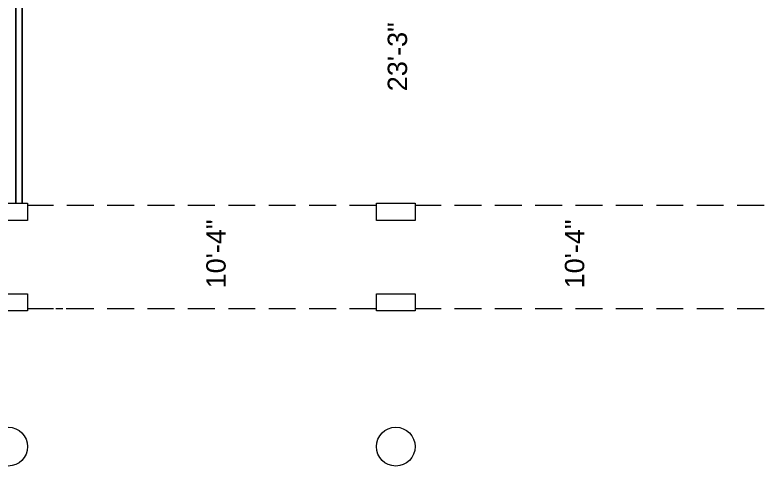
# Model space of a CAD drawing. Header units: inches. Extents: x -10671 to 1761, y -674 to 7170.
# Drawn here: x -3972 to -3276, y 180 to 599 of the extents above; entities that cross this region are included whole.
import ezdxf

# ---------------------------------------------------------------- set-up
doc = ezdxf.new("R2010")
doc.units = ezdxf.units.IN
doc.header["$LTSCALE"] = 19.2
doc.header["$MEASUREMENT"] = 0
doc.linetypes.add('A-xp01$0$HIDDEN', pattern=[0.488281, 0.325521, -0.16276])
doc.linetypes.add('DASHED', pattern=[1.953125, 1.302083, -0.651042])
doc.layers.add('DWG-0', color=7, linetype='Continuous', lineweight=18)
doc.layers.add('Venue-Walls and Doors', color=7, linetype='Continuous', lineweight=5)
for name, color, linetype, lineweight, true_color in [('DWG-bldg-overhang', 7, 'DASHED', 18, 0xc0c0c0), ('Venue-Ceilings Heights', 4, 'DASHED', 18, 0x00ffff), ('Venue-Columns', 7, 'Continuous', 18, 0xc0c0c0)]:
    doc.layers.add(name, color=color, linetype=linetype, lineweight=lineweight, true_color=true_color)
doc.styles.add('Arial', font='Arial')

# ---------------------------------------------------------------- blocks, each defined once
blk = doc.blocks.new('A-xp01$0$B$1636')
at = {"layer": 'DWG-0', "flags": 128}
blk.add_lwpolyline([(-8, -18), (-8, 18), (8, 18), (8, -18)], close=True, dxfattribs=at)
blk = doc.blocks.new('A-xp01$0$COL-36R')
at = {"layer": 'DWG-0'}
blk.add_circle((0, 0), 18, dxfattribs=at)

msp = doc.modelspace()

# ---------------------------------------------------------------- linework, layer by layer
at = {"layer": 'DWG-bldg-overhang', "linetype": 'DASHED'}
for p, q in [((-3636.26, 422.28), (-3960.26, 422.28)), ((-3276.25, 422.31), (-3600.26, 422.31)), ((-3636.26, 326.31), (-3960.25, 326.31)), ((-3276.25, 326.31), (-3600.26, 326.31))]:
    msp.add_line(p, q, dxfattribs=at)
at = {"layer": 'DWG-bldg-overhang', "linetype": 'A-xp01$0$HIDDEN'}
msp.add_line((-3918.26, 326.31), (-3960.26, 326.31), dxfattribs=at)
at = {"layer": 'Venue-Walls and Doors'}
for p, q in [((-3971.26, 424.31), (-3971.26, 723.31)), ((-3971.26, 424.31), (-3971.26, 723.31)), ((-3971.26, 723.31), (-3971.26, 424.31)), ((-3965.26, 424.31), (-3965.26, 723.31)), ((-3965.26, 424.31), (-3965.26, 723.31)), ((-3965.26, 723.31), (-3965.26, 424.31))]:
    msp.add_line(p, q, dxfattribs=at)

# ---------------------------------------------------------------- block references
at = {"layer": 'Venue-Columns', "rotation": 90}
for name, p in [('A-xp01$0$B$1636', (-3978.26, 416.31)), ('A-xp01$0$B$1636', (-3618.26, 416.31)), ('A-xp01$0$B$1636', (-3978.26, 332.31)), ('A-xp01$0$B$1636', (-3618.26, 332.31)), ('A-xp01$0$COL-36R', (-3978.26, 198.31)), ('A-xp01$0$COL-36R', (-3618.26, 198.31))]:
    msp.add_blockref(name, p, dxfattribs=at)

# ---------------------------------------------------------------- texts
at = {"layer": 'Venue-Ceilings Heights', "char_height": 18, "attachment_point": 1, "rotation": 90, "line_spacing_factor": 0.970891, "style": 'Arial'}
for s, insert in [('23\'-3"', (-3625.77, 528.39)), ('10\'-4"', (-3794.27, 345.26)), ('10\'-4"', (-3461.22, 345.26))]:
    msp.add_mtext(s, dxfattribs=dict(at, insert=insert))

doc.saveas('drawing.dxf')
